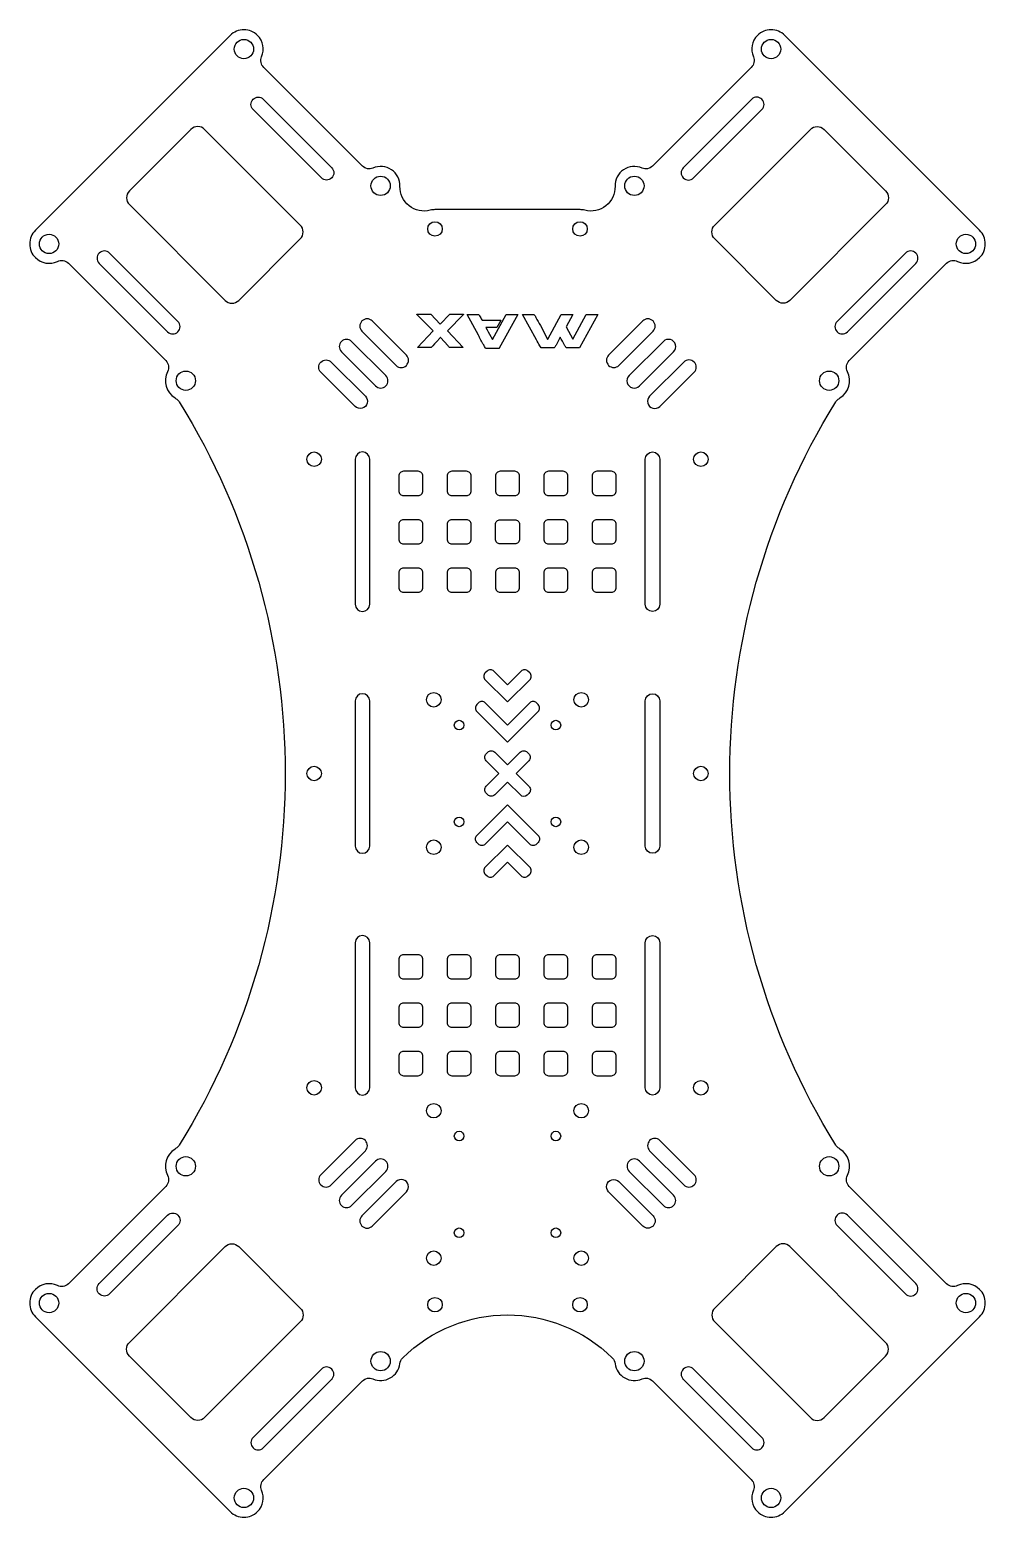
# Model space of a CAD drawing. Header units: millimetres. Extents: x -99 to 99, y -154 to 154.
import ezdxf

# ---------------------------------------------------------------- set-up
doc = ezdxf.new("R2010")
doc.units = ezdxf.units.MM
doc.layers.get('0').update_dxf_attribs({"linetype": 'CONTINUOUS'})

msp = doc.modelspace()

# ---------------------------------------------------------------- linework, layer by layer
for p, q in [((82.33, 107.64), (68.19, 93.49)), ((70.31, 91.37), (84.46, 105.52)), ((-20.92, 86.53), (-27.99, 93.6)), ((-18.73, 94.98), (-15.87, 94.98)), ((-18.73, 94.97), (-18.73, 94.98)), ((-15.37, 91.59), (-18.73, 94.97)), ((-15.87, 94.98), (-13.9, 92.92)), ((-13.9, 92.92), (-11.95, 94.98)), ((-9.08, 94.97), (-12.39, 91.57)), ((-11.95, 94.98), (-9.08, 94.98)), ((-9.08, 94.98), (-9.08, 94.97)), ((-8.36, 94.93), (-8.34, 94.94)), ((-6.03, 90.67), (-8.36, 94.93)), ((-8.34, 94.94), (-5.95, 94.94)), ((-5.33, 93.85), (-5.25, 93.75)), ((-5.25, 93.75), (-2.96, 93.75)), ((-3.1, 89.74), (-0.3, 94.94)), ((-2.96, 93.75), (-2.73, 93.76)), ((-2.73, 93.76), (-2.51, 93.75)), ((-2.51, 93.75), (-1.37, 93.75)), ((-1.37, 93.72), (-2.2, 92.24)), ((2.14, 94.91), (-1.7, 87.95)), ((-1.37, 93.75), (-1.37, 93.72)), ((-0.3, 94.94), (2.1, 94.94)), ((2.1, 94.94), (2.14, 94.91)), ((3.12, 94.92), (3.14, 94.93)), ((6, 89.72), (3.12, 94.92)), ((3.14, 94.93), (5.53, 94.93)), ((6.8, 92.63), (8.29, 89.83)), ((8.34, 89.83), (11.09, 94.93)), ((11.09, 94.93), (13.48, 94.93)), ((13.51, 94.92), (12.12, 92.4)), ((12.12, 92.4), (13.49, 89.83)), ((13.48, 94.93), (13.49, 94.92)), ((13.49, 94.92), (13.51, 94.92)), ((13.54, 89.83), (16.28, 94.93)), ((18.71, 94.92), (14.91, 88.05)), ((16.28, 94.93), (18.67, 94.93)), ((18.67, 94.93), (18.69, 94.92)), ((18.69, 94.92), (18.71, 94.92)), ((-25.16, 82.29), (-32.24, 89.36)), ((-30.11, 91.48), (-23.04, 84.41)), ((-18.59, 88.11), (-15.37, 91.57)), ((-15.37, 91.57), (-15.37, 91.59)), ((-13.89, 90.21), (-13.9, 90.21)), ((-12.28, 88.44), (-13.89, 90.21)), ((-12.39, 91.57), (-9.19, 88.11)), ((-4.45, 92.24), (-4.45, 92.23)), ((-3.71, 92.24), (-4.45, 92.24)), ((-3.44, 92.23), (-3.71, 92.24)), ((-3.18, 92.24), (-3.44, 92.23)), ((-2.2, 92.24), (-3.18, 92.24)), ((8.29, 89.83), (8.34, 89.83)), ((10.92, 90.22), (10.91, 90.22)), ((13.49, 89.83), (13.54, 89.83)), ((-34.36, 87.24), (-27.29, 80.16)), ((-18.56, 88.08), (-18.59, 88.11)), ((-15.79, 88.08), (-18.56, 88.08)), ((-9.23, 88.08), (-11.92, 88.08)), ((-9.19, 88.11), (-9.23, 88.08)), ((-1.72, 87.93), (-4.52, 87.93)), ((-1.7, 87.95), (-1.72, 87.93)), ((9.68, 88.03), (6.95, 88.03)), ((14.9, 88.03), (12.15, 88.03)), ((14.91, 88.05), (14.9, 88.03)), ((-38.6, -82.99), (-31.53, -75.92)), ((38.6, -82.99), (31.53, -75.92)), ((-29.41, -78.04), (-36.48, -85.11)), ((29.41, -78.04), (36.48, -85.11)), ((-34.36, -87.24), (-27.29, -80.16)), ((-25.16, -82.29), (-32.24, -89.36)), ((25.16, -82.29), (32.24, -89.36)), ((34.36, -87.24), (27.29, -80.16)), ((84.46, -105.52), (70.31, -91.37)), ((68.19, -93.49), (82.33, -107.64)), ((-38.49, -123.19), (-52.64, -137.33)), ((-50.52, -139.46), (-36.37, -125.31)), ((36.37, -125.31), (50.52, -139.46)), ((52.64, -137.33), (38.49, -123.19))]:
    msp.add_line(p, q)
for points in [[(90.84, 105.53, -0.317837), (93.11, 105.92, 0.317837), (97.67, 106.7, 0.414214), (97.67, 112.36), (93.42, 116.6), (61.6, 148.42), (57.36, 152.67, 0.414214), (51.7, 152.67, 0.307151), (50.86, 148.25, -0.307151), (50.44, 146.05), (30.03, 125.65, -0.307151), (27.83, 125.23, 0.546634), (22.25, 121.46, -0.497652), (16, 116.5, 0.063251), (15, 116.63), (0, 116.63), (-15, 116.63, 0.063251), (-16, 116.5, -0.497652), (-22.25, 121.46, 0.546634), (-27.83, 125.23, -0.307151), (-30.03, 125.65), (-50.44, 146.05, -0.307151), (-50.86, 148.25, 0.307151), (-51.7, 152.67, 0.414214), (-57.36, 152.67), (-61.6, 148.42), (-97.67, 112.36, 0.414214), (-97.67, 106.7, 0.317837), (-93.11, 105.92, -0.317837), (-90.84, 105.53), (-70.71, 85.41, -0.321215), (-70.33, 83.11, 0.385391), (-68.78, 77.67, -0.037211), (-68.3, 77.32, -0.077549), (-67.9, 76.85, -0.284971), (-67.9, -76.85, -0.077549), (-68.3, -77.32, -0.037211), (-68.78, -77.67, 0.385391), (-70.33, -83.11, -0.321215), (-70.71, -85.41), (-90.84, -105.53, -0.317837), (-93.11, -105.92, 0.317837), (-97.67, -106.7, 0.414214), (-97.67, -112.36), (-93.42, -116.6), (-61.6, -148.42), (-57.36, -152.67, 0.414214), (-51.7, -152.67, 0.307151), (-50.86, -148.25, -0.307151), (-50.44, -146.05), (-30.03, -125.65, -0.307151), (-27.83, -125.23, 0.497898), (-22.28, -122.07, -0.167174), (-21.7, -120.9, -0.410276), (21.7, -120.9, -0.167174), (22.28, -122.07, 0.497898), (27.83, -125.23, -0.307151), (30.03, -125.65), (50.44, -146.05, -0.307151), (50.86, -148.25, 0.307151), (51.7, -152.67, 0.414214), (57.36, -152.67), (61.6, -148.42), (93.42, -116.6), (97.67, -112.36, 0.414214), (97.67, -106.7, 0.317837), (93.11, -105.92, -0.317837), (90.84, -105.53), (70.71, -85.41, -0.321215), (70.33, -83.11, 0.385391), (68.78, -77.67, -0.037211), (68.3, -77.32, -0.077549), (67.9, -76.85, -0.284971), (67.9, 76.85, -0.077549), (68.3, 77.32, -0.037211), (68.78, 77.67, 0.385391), (70.33, 83.11, -0.321215), (70.71, 85.41)], [(-50.52, 139.46), (-36.37, 125.31, -1), (-38.49, 123.19), (-52.64, 137.33, -1)], [(52.64, 137.33, 1), (50.52, 139.46), (36.37, 125.31, 1), (38.49, 123.19)], [(-58.42, 97.86, 0.414214), (-55.59, 97.86), (-42.86, 110.59, 0.414214), (-42.86, 113.42), (-62.66, 133.22, 0.414214), (-65.49, 133.22), (-78.22, 120.49, 0.414214), (-78.22, 117.66)], [(65.49, 133.22), (78.22, 120.49, -0.414214), (78.22, 117.66), (58.42, 97.86, -0.414214), (55.59, 97.86), (42.86, 110.59, -0.414214), (42.86, 113.42), (62.66, 133.22, -0.414214)], [(-68.19, 93.49), (-82.33, 107.64, 1), (-84.46, 105.52), (-70.31, 91.37, 1)], [(30.11, 91.48, 1), (27.99, 93.6), (20.92, 86.53, 1), (23.04, 84.41)], [(32.24, 89.36), (25.16, 82.29, 1), (27.29, 80.16), (34.36, 87.24, 1)], [(-31.53, 75.92), (-38.6, 82.99, -1), (-36.48, 85.11), (-29.41, 78.04, -1)], [(36.48, 85.11), (29.41, 78.04, 1), (31.53, 75.92), (38.6, 82.99, 1)], [(-31.5, 35, 1), (-28.5, 35), (-28.5, 65, 1), (-31.5, 65)], [(28.5, 65, -1), (31.5, 65), (31.5, 35, -1), (28.5, 35)], [(-17.5, 61.5, 0.414214), (-18.5, 62.5), (-21.5, 62.5, 0.414214), (-22.5, 61.5), (-22.5, 58.5, 0.414214), (-21.5, 57.5), (-18.5, 57.5, 0.414214), (-17.5, 58.5)], [(-8.5, 62.5), (-11.5, 62.5, 0.414214), (-12.5, 61.5), (-12.5, 58.5, 0.414214), (-11.5, 57.5), (-8.5, 57.5, 0.414214), (-7.5, 58.5), (-7.5, 61.5, 0.414214)], [(1.5, 62.5), (-1.5, 62.5, 0.414214), (-2.5, 61.5), (-2.5, 58.5, 0.414214), (-1.5, 57.5), (1.5, 57.5, 0.414214), (2.5, 58.5), (2.5, 61.5, 0.414214)], [(12.5, 61.5, 0.414214), (11.5, 62.5), (8.5, 62.5, 0.414214), (7.5, 61.5), (7.5, 58.5, 0.414214), (8.5, 57.5), (11.5, 57.5, 0.414214), (12.5, 58.5)], [(21.5, 57.5, 0.414214), (22.5, 58.5), (22.5, 61.5, 0.414214), (21.5, 62.5), (18.5, 62.5, 0.414214), (17.5, 61.5), (17.5, 58.5, 0.414214), (18.5, 57.5)], [(-22.5, 48.5, 0.414214), (-21.5, 47.5), (-18.5, 47.5, 0.414214), (-17.5, 48.5), (-17.5, 51.5, 0.414214), (-18.5, 52.5), (-21.5, 52.5, 0.414214), (-22.5, 51.5)], [(-8.5, 52.5), (-11.5, 52.5, 0.414214), (-12.5, 51.5), (-12.5, 48.5, 0.414214), (-11.5, 47.5), (-8.5, 47.5, 0.414214), (-7.5, 48.5), (-7.5, 51.5, 0.414214)], [(-1.5, 52.5), (1.5, 52.5, -0.414214), (2.5, 51.5), (2.5, 48.5, -0.414214), (1.5, 47.5), (-1.5, 47.5, -0.414214), (-2.5, 48.5), (-2.5, 51.5, -0.414214)], [(12.5, 51.5, 0.414214), (11.5, 52.5), (8.5, 52.5, 0.414214), (7.5, 51.5), (7.5, 48.5, 0.414214), (8.5, 47.5), (11.5, 47.5, 0.414214), (12.5, 48.5)], [(22.5, 51.5, 0.414214), (21.5, 52.5), (18.5, 52.5, 0.414214), (17.5, 51.5), (17.5, 48.5, 0.414214), (18.5, 47.5), (21.5, 47.5, 0.414214), (22.5, 48.5)], [(-17.5, 38.5), (-17.5, 41.5, 0.414214), (-18.5, 42.5), (-21.5, 42.5, 0.414214), (-22.5, 41.5), (-22.5, 38.5, 0.414214), (-21.5, 37.5), (-18.5, 37.5, 0.414214)], [(-12.5, 38.5, 0.414214), (-11.5, 37.5), (-8.5, 37.5, 0.414214), (-7.5, 38.5), (-7.5, 41.5, 0.414214), (-8.5, 42.5), (-11.5, 42.5, 0.414214), (-12.5, 41.5)], [(1.5, 42.5), (-1.5, 42.5, 0.414214), (-2.5, 41.5), (-2.5, 38.5, 0.414214), (-1.5, 37.5), (1.5, 37.5, 0.414214), (2.5, 38.5), (2.5, 41.5, 0.414214)], [(7.5, 41.5), (7.5, 38.5, 0.414214), (8.5, 37.5), (11.5, 37.5, 0.414214), (12.5, 38.5), (12.5, 41.5, 0.414214), (11.5, 42.5), (8.5, 42.5, 0.414214)], [(21.5, 42.5), (18.5, 42.5, 0.414214), (17.5, 41.5), (17.5, 38.5, 0.414214), (18.5, 37.5), (21.5, 37.5, 0.414214), (22.5, 38.5), (22.5, 41.5, 0.414214)], [(-4.6, 19.39), (0, 14.8), (4.6, 19.39, 0.414214), (4.6, 20.81), (4.24, 21.16, 0.414214), (2.83, 21.16), (0, 18.33), (-2.83, 21.16, 0.414214), (-4.24, 21.16), (-4.6, 20.81, 0.414214)], [(-28.5, 15, 1), (-31.5, 15), (-31.5, -15, 1), (-28.5, -15)], [(28.5, 15, -1), (31.5, 15), (31.5, -15, -1), (28.5, -15)], [(0, 6.46), (6.36, 12.83, 0.414214), (6.36, 14.24), (6.01, 14.6, 0.414214), (4.6, 14.6), (0, 10), (-4.6, 14.6, 0.414214), (-6.01, 14.6), (-6.36, 14.24, 0.414214), (-6.36, 12.83)], [(-4.42, 2.65, -0.414214), (-4.42, 4.07), (-4.07, 4.42, -0.414214), (-2.65, 4.42), (0, 1.77), (2.65, 4.42, -0.414214), (4.07, 4.42), (4.42, 4.07, -0.414214), (4.42, 2.65), (1.77, 0), (4.45, -2.68, -0.421742), (4.43, -4.11), (4.07, -4.46, -0.406725), (2.67, -4.44), (0, -1.77), (-2.65, -4.42, -0.414214), (-4.07, -4.42), (-4.42, -4.07, -0.414214), (-4.42, -2.65), (-1.77, 0)], [(-6.01, -14.6), (-6.36, -14.24, -0.414214), (-6.36, -12.83), (0, -6.46), (6.36, -12.83, -0.414214), (6.36, -14.24), (6.01, -14.6, -0.414214), (4.6, -14.6), (0, -10), (-4.6, -14.6, -0.414214)], [(-4.24, -21.16, 0.414214), (-2.83, -21.16), (0, -18.33), (2.83, -21.16, 0.414214), (4.24, -21.16), (4.6, -20.81, 0.414214), (4.6, -19.39), (0, -14.8), (-4.6, -19.39, 0.414214), (-4.6, -20.81)], [(-28.5, -65), (-28.5, -35, 1), (-31.5, -35), (-31.5, -65, 1)], [(28.5, -35, -1), (31.5, -35), (31.5, -65, -1), (28.5, -65)], [(-17.5, -38.5, 0.414214), (-18.5, -37.5), (-21.5, -37.5, 0.414214), (-22.5, -38.5), (-22.5, -41.5, 0.414214), (-21.5, -42.5), (-18.5, -42.5, 0.414214), (-17.5, -41.5)], [(-7.5, -41.5), (-7.5, -38.5, 0.414214), (-8.5, -37.5), (-11.5, -37.5, 0.414214), (-12.5, -38.5), (-12.5, -41.5, 0.414214), (-11.5, -42.5), (-8.5, -42.5, 0.414214)], [(1.5, -37.5), (-1.5, -37.5, 0.414214), (-2.5, -38.5), (-2.5, -41.5, 0.414214), (-1.5, -42.5), (1.5, -42.5, 0.414214), (2.5, -41.5), (2.5, -38.5, 0.414214)], [(11.5, -37.5), (8.5, -37.5, 0.414214), (7.5, -38.5), (7.5, -41.5, 0.414214), (8.5, -42.5), (11.5, -42.5, 0.414214), (12.5, -41.5), (12.5, -38.5, 0.414214)], [(17.5, -41.5, 0.414214), (18.5, -42.5), (21.5, -42.5, 0.414214), (22.5, -41.5), (22.5, -38.5, 0.414214), (21.5, -37.5), (18.5, -37.5, 0.414214), (17.5, -38.5)], [(-17.5, -51.5), (-17.5, -48.5, 0.414214), (-18.5, -47.5), (-21.5, -47.5, 0.414214), (-22.5, -48.5), (-22.5, -51.5, 0.414214), (-21.5, -52.5), (-18.5, -52.5, 0.414214)], [(-11.5, -47.5, 0.414214), (-12.5, -48.5), (-12.5, -51.5, 0.414214), (-11.5, -52.5), (-8.5, -52.5, 0.414214), (-7.5, -51.5), (-7.5, -48.5, 0.414214), (-8.5, -47.5)], [(-2.5, -51.5, 0.414214), (-1.5, -52.5), (1.5, -52.5, 0.414214), (2.5, -51.5), (2.5, -48.5, 0.414214), (1.5, -47.5), (-1.5, -47.5, 0.414214), (-2.5, -48.5)], [(12.5, -51.5), (12.5, -48.5, 0.414214), (11.5, -47.5), (8.5, -47.5, 0.414214), (7.5, -48.5), (7.5, -51.5, 0.414214), (8.5, -52.5), (11.5, -52.5, 0.414214)], [(22.5, -51.5), (22.5, -48.5, 0.414214), (21.5, -47.5), (18.5, -47.5, 0.414214), (17.5, -48.5), (17.5, -51.5, 0.414214), (18.5, -52.5), (21.5, -52.5, 0.414214)], [(-17.5, -61.5), (-17.5, -58.5, 0.414214), (-18.5, -57.5), (-21.5, -57.5, 0.414214), (-22.5, -58.5), (-22.5, -61.5, 0.414214), (-21.5, -62.5), (-18.5, -62.5, 0.414214)], [(-8.5, -62.5, 0.414214), (-7.5, -61.5), (-7.5, -58.5, 0.414214), (-8.5, -57.5), (-11.5, -57.5, 0.414214), (-12.5, -58.5), (-12.5, -61.5, 0.414214), (-11.5, -62.5)], [(1.5, -62.5, 0.414214), (2.5, -61.5), (2.5, -58.5, 0.414214), (1.5, -57.5), (-1.5, -57.5, 0.414214), (-2.5, -58.5), (-2.5, -61.5, 0.414214), (-1.5, -62.5)], [(11.5, -62.5, 0.414214), (12.5, -61.5), (12.5, -58.5, 0.414214), (11.5, -57.5), (8.5, -57.5, 0.414214), (7.5, -58.5), (7.5, -61.5, 0.414214), (8.5, -62.5)], [(17.5, -58.5), (17.5, -61.5, 0.414214), (18.5, -62.5), (21.5, -62.5, 0.414214), (22.5, -61.5), (22.5, -58.5, 0.414214), (21.5, -57.5), (18.5, -57.5, 0.414214)], [(-30.11, -91.48, 1), (-27.99, -93.6), (-20.92, -86.53, 1), (-23.04, -84.41)], [(23.04, -84.41), (30.11, -91.48, -1), (27.99, -93.6), (20.92, -86.53, -1)], [(-82.33, -107.64, -1), (-84.46, -105.52), (-70.31, -91.37, -1), (-68.19, -93.49)], [(-65.49, -133.22), (-78.22, -120.49, -0.414214), (-78.22, -117.66), (-58.42, -97.86, -0.414214), (-55.59, -97.86), (-42.86, -110.59, -0.414214), (-42.86, -113.42), (-62.66, -133.22, -0.414214)], [(78.22, -117.66), (58.42, -97.86, 0.414214), (55.59, -97.86), (42.86, -110.59, 0.414214), (42.86, -113.42), (62.66, -133.22, 0.414214), (65.49, -133.22), (78.22, -120.49, 0.414214)]]:
    msp.add_lwpolyline(points, format="xyb", close=True)
for centre, radius in [((-54.53, 149.84), 2), ((54.53, 149.84), 2), ((-26.25, 121.55), 2), ((26.25, 121.55), 2), ((-15, 112.63), 1.5), ((15, 112.63), 1.5), ((-94.84, 109.53), 2), ((94.84, 109.53), 2), ((-66.55, 81.25), 2), ((66.55, 81.25), 2), ((-40, 65), 1.5), ((40, 65), 1.5), ((-15.25, 15.25), 1.5), ((15.25, 15.25), 1.5), ((-10, 10), 1), ((10, 10), 1), ((-40, 0), 1.5), ((40, 0), 1.5), ((-10, -10), 1), ((10, -10), 1), ((-15.25, -15.25), 1.5), ((15.25, -15.25), 1.5), ((-40, -65), 1.5), ((40, -65), 1.5), ((-15.25, -69.75), 1.5), ((15.25, -69.75), 1.5), ((-10, -75), 1), ((10, -75), 1), ((-66.55, -81.25), 2), ((66.55, -81.25), 2), ((-10, -95), 1), ((10, -95), 1), ((-15.25, -100.25), 1.5), ((15.25, -100.25), 1.5), ((-94.84, -109.53), 2), ((94.84, -109.53), 2), ((-15, -109.87), 1.5), ((15, -109.87), 1.5), ((-26.25, -121.55), 2), ((26.25, -121.55), 2), ((-54.53, -149.84), 2), ((54.53, -149.84), 2)]:
    msp.add_circle(centre, radius)
for centre, start, end in [((83.4, 106.58), -45, 135), ((-29.05, 92.54), 45, 225), ((69.25, 92.43), 135, 315), ((-33.3, 88.3), 45, 225), ((-21.98, 85.47), -135, 45), ((-26.23, 81.23), -135, 45), ((-30.47, -76.98), -45, 135), ((30.47, -76.98), 45, 225), ((-26.23, -81.23), -45, 135), ((26.23, -81.23), 45, 225), ((-37.54, -84.05), 135, 315), ((37.54, -84.05), -135, 45), ((-33.3, -88.3), 135, 315), ((33.3, -88.3), -135, 45), ((69.25, -92.43), 45, 225), ((83.4, -106.58), -135, 45), ((-37.43, -124.25), -45, 135), ((37.43, -124.25), 45, 225), ((-51.58, -138.4), 135, 315), ((51.58, -138.4), -135, 45)]:
    msp.add_arc(centre, 1.5, start, end)
for points, knots in [([(-5.95, 94.94), (-5.89, 94.85), (-5.65, 94.5), (-5.47, 94.13), (-5.33, 93.85)], [0, 0, 0, 0, 0.0326391, 0.1255849, 0.1255849, 0.1255849, 0.1255849]), ([(5.53, 94.93), (5.64, 94.74), (6.08, 93.98), (6.49, 93.2), (6.8, 92.63)], [0, 0, 0, 0, 0.0671956, 0.2633661, 0.2633661, 0.2633661, 0.2633661]), ([(-13.9, 90.21), (-14.06, 90.03), (-14.67, 89.3), (-15.31, 88.6), (-15.79, 88.08)], [0, 0, 0, 0, 0.0723719, 0.2843459, 0.2843459, 0.2843459, 0.2843459]), ([(-4.52, 87.93), (-4.66, 88.17), (-5.18, 89.07), (-5.67, 89.99), (-6.03, 90.67)], [0, 0, 0, 0, 0.0811561, 0.3120884, 0.3120884, 0.3120884, 0.3120884]), ([(-4.45, 92.23), (-4.13, 91.62), (-3.69, 90.79), (-3.22, 89.97), (-3.1, 89.74)], [0, 0, 0, 0, 0.2056908, 0.2831985, 0.2831985, 0.2831985, 0.2831985]), ([(6.95, 88.03), (6.86, 88.18), (6.52, 88.73), (6.22, 89.3), (6, 89.72)], [0, 0, 0, 0, 0.052341, 0.1935553, 0.1935553, 0.1935553, 0.1935553]), ([(10.91, 90.22), (10.62, 89.69), (10.24, 88.94), (9.8, 88.23), (9.68, 88.03)], [0, 0, 0, 0, 0.182502, 0.2512104, 0.2512104, 0.2512104, 0.2512104]), ([(12.15, 88.03), (12.03, 88.23), (11.6, 88.95), (11.21, 89.69), (10.92, 90.22)], [0, 0, 0, 0, 0.0685833, 0.2512022, 0.2512022, 0.2512022, 0.2512022]), ([(-11.92, 88.08), (-11.97, 88.11), (-12.12, 88.2), (-12.21, 88.34), (-12.28, 88.44)], [0, 0, 0, 0, 0.01621744, 0.05089959, 0.05089959, 0.05089959, 0.05089959])]:
    msp.add_open_spline(points, degree=3, knots=knots)

doc.saveas('drawing.dxf')
